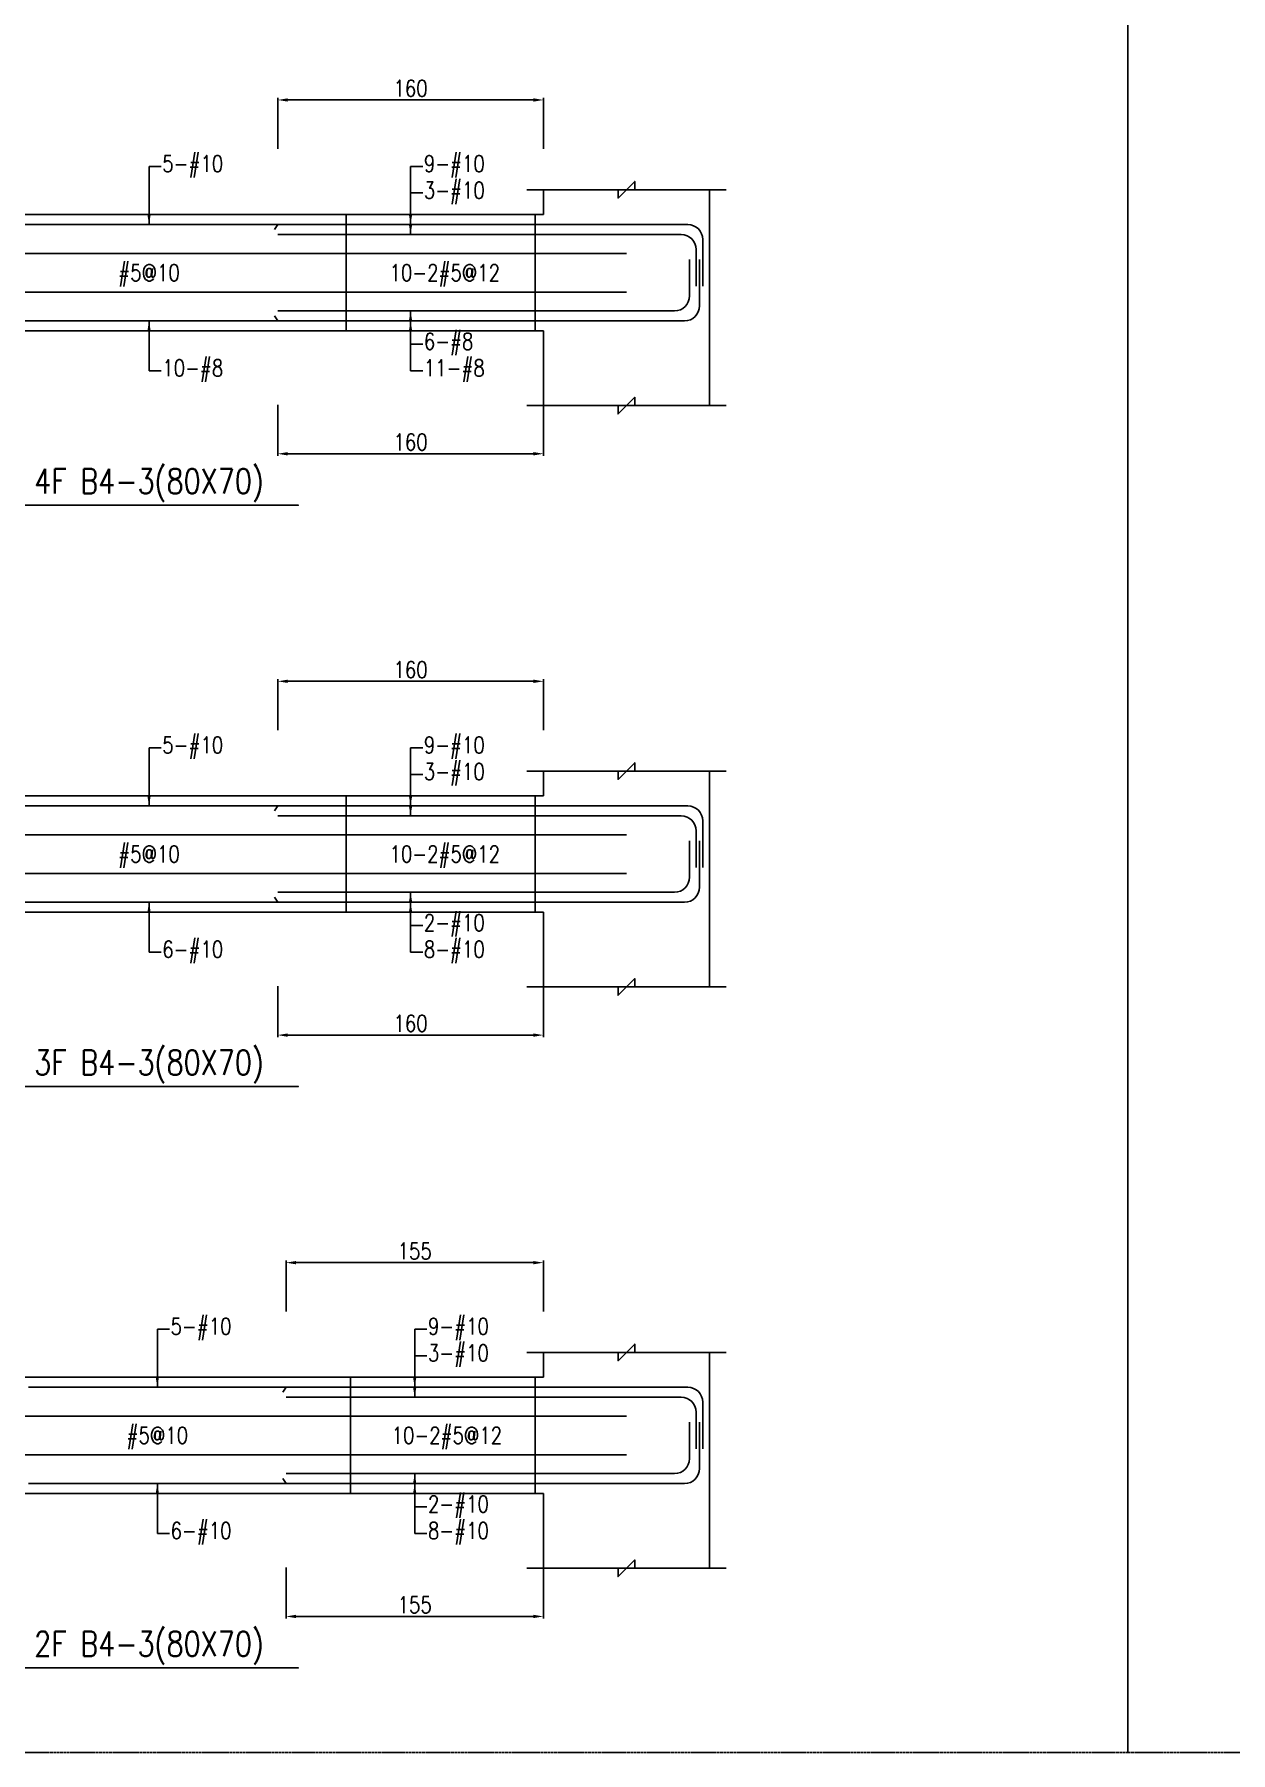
# Model space of a CAD drawing. Header units: millimetres. Extents: x 0 to 84580, y -12276 to 4373.
# Drawn here: x 31945 to 32665, y -3069 to -2034 of the extents above; entities that cross this region are included whole.
import ezdxf
from ezdxf.enums import TextEntityAlignment as Align

# ---------------------------------------------------------------- set-up
doc = ezdxf.new("R2010")
doc.units = ezdxf.units.MM
doc.header["$MEASUREMENT"] = 0
doc.linetypes.add('CENTER', pattern=[2, 1.25, -0.25, 0.25, -0.25])
for name, color, linetype in [('S-DIM', 2, 'Continuous'), ('S-GRID', 1, 'CENTER'), ('S-LEADER', 2, 'Continuous'), ('S-RC', 130, 'Continuous'), ('S-REINF', 6, 'Continuous'), ('S-TEXT', 2, 'Continuous')]:
    doc.layers.add(name, color=color, linetype=linetype)
doc.styles.add('CS4', font='romans.shx', dxfattribs={"width": 0.8, "bigfont": 'lsp.shx'})
doc.styles.get("Standard").update_dxf_attribs({"font": 'arial.ttf'})
doc.dimstyles.new('ISO-25', dxfattribs={"dimtxt": 2.5, "dimasz": 2.5, "dimexe": 1.25, "dimexo": 0.625, "dimtad": 1, "dimtxsty": 'Standard', "dimcen": 2.5, "dimadec": 0, "dimazin": 0, "dimtfac": 1, "dimtmove": 0, "dimatfit": 3, "dimfxl": 0, "dimarcsym": 0})

# ---------------------------------------------------------------- blocks, each defined once
blk = doc.blocks.new('*D870')
at = {"layer": 'DEFPOINTS', "color": 0, "transparency": 16777216}
for p in [(32251.1, -2774), (32096.1, -2804), (32251.1, -2804)]:
    blk.add_point(p, dxfattribs=at)
at = {"layer": 'S-DIM', "color": 0, "lineweight": -2, "transparency": 16777216}
for p, q in [((32096.1, -2803.4), (32096.1, -2772.8)), ((32102.1, -2774), (32245.1, -2774)), ((32251.1, -2803.4), (32251.1, -2772.8))]:
    blk.add_line(p, q, dxfattribs=at)
at = {"layer": 'S-DIM', "color": 0, "transparency": 16777216}
for points in [[(32102.1, -2773), (32102.1, -2775), (32096.1, -2774)], [(32245.1, -2773), (32245.1, -2775), (32251.1, -2774)]]:
    blk.add_solid(points, dxfattribs=at)
at = {"layer": 'S-DIM', "color": 0, "transparency": 16777216, "insert": (32173.6, -2767), "char_height": 10, "attachment_point": 5, "style": 'CS4'}
blk.add_mtext('155', dxfattribs=at)
blk = doc.blocks.new('*D872')
at = {"layer": 'DEFPOINTS', "color": 0, "transparency": 16777216}
for p in [(32096.1, -2957), (32251.1, -2957), (32251.1, -2987)]:
    blk.add_point(p, dxfattribs=at)
at = {"layer": 'S-DIM', "color": 0, "lineweight": -2, "transparency": 16777216}
for p, q in [((32096.1, -2957.6), (32096.1, -2988.3)), ((32251.1, -2957.6), (32251.1, -2988.3)), ((32102.1, -2987), (32245.1, -2987))]:
    blk.add_line(p, q, dxfattribs=at)
at = {"layer": 'S-DIM', "color": 0, "transparency": 16777216}
for points in [[(32102.1, -2986), (32102.1, -2988), (32096.1, -2987)], [(32245.1, -2986), (32245.1, -2988), (32251.1, -2987)]]:
    blk.add_solid(points, dxfattribs=at)
at = {"layer": 'S-DIM', "color": 0, "transparency": 16777216, "insert": (32173.6, -2980), "char_height": 10, "attachment_point": 5, "style": 'CS4'}
blk.add_mtext('155', dxfattribs=at)
blk = doc.blocks.new('*D874')
at = {"layer": 'DEFPOINTS', "color": 0, "transparency": 16777216}
for p in [(32251.1, -2424), (32091.1, -2454), (32251.1, -2454)]:
    blk.add_point(p, dxfattribs=at)
at = {"layer": 'S-DIM', "color": 0, "lineweight": -2, "transparency": 16777216}
for p, q in [((32091.1, -2453.4), (32091.1, -2422.8)), ((32097.1, -2424), (32245.1, -2424)), ((32251.1, -2453.4), (32251.1, -2422.8))]:
    blk.add_line(p, q, dxfattribs=at)
at = {"layer": 'S-DIM', "color": 0, "transparency": 16777216}
for points in [[(32097.1, -2423), (32097.1, -2425), (32091.1, -2424)], [(32245.1, -2423), (32245.1, -2425), (32251.1, -2424)]]:
    blk.add_solid(points, dxfattribs=at)
at = {"layer": 'S-DIM', "color": 0, "transparency": 16777216, "insert": (32171.1, -2417), "char_height": 10, "attachment_point": 5, "style": 'CS4'}
blk.add_mtext('160', dxfattribs=at)
blk = doc.blocks.new('*D876')
at = {"layer": 'DEFPOINTS', "color": 0, "transparency": 16777216}
for p in [(32091.1, -2607), (32251.1, -2607), (32251.1, -2637)]:
    blk.add_point(p, dxfattribs=at)
at = {"layer": 'S-DIM', "color": 0, "lineweight": -2, "transparency": 16777216}
for p, q in [((32091.1, -2607.6), (32091.1, -2638.3)), ((32251.1, -2607.6), (32251.1, -2638.3)), ((32097.1, -2637), (32245.1, -2637))]:
    blk.add_line(p, q, dxfattribs=at)
at = {"layer": 'S-DIM', "color": 0, "transparency": 16777216}
for points in [[(32097.1, -2636), (32097.1, -2638), (32091.1, -2637)], [(32245.1, -2636), (32245.1, -2638), (32251.1, -2637)]]:
    blk.add_solid(points, dxfattribs=at)
at = {"layer": 'S-DIM', "color": 0, "transparency": 16777216, "insert": (32171.1, -2630), "char_height": 10, "attachment_point": 5, "style": 'CS4'}
blk.add_mtext('160', dxfattribs=at)
blk = doc.blocks.new('*D884')
at = {"layer": 'DEFPOINTS', "color": 0, "transparency": 16777216}
for p in [(32251.1, -2074), (32091.1, -2104), (32251.1, -2104)]:
    blk.add_point(p, dxfattribs=at)
at = {"layer": 'S-DIM', "color": 0, "lineweight": -2, "transparency": 16777216}
for p, q in [((32091.1, -2103.4), (32091.1, -2072.8)), ((32097.1, -2074), (32245.1, -2074)), ((32251.1, -2103.4), (32251.1, -2072.8))]:
    blk.add_line(p, q, dxfattribs=at)
at = {"layer": 'S-DIM', "color": 0, "transparency": 16777216}
for points in [[(32097.1, -2073), (32097.1, -2075), (32091.1, -2074)], [(32245.1, -2073), (32245.1, -2075), (32251.1, -2074)]]:
    blk.add_solid(points, dxfattribs=at)
at = {"layer": 'S-DIM', "color": 0, "transparency": 16777216, "insert": (32171.1, -2067), "char_height": 10, "attachment_point": 5, "style": 'CS4'}
blk.add_mtext('160', dxfattribs=at)
blk = doc.blocks.new('*D886')
at = {"layer": 'DEFPOINTS', "color": 0, "transparency": 16777216}
for p in [(32091.1, -2257), (32251.1, -2257), (32251.1, -2287)]:
    blk.add_point(p, dxfattribs=at)
at = {"layer": 'S-DIM', "color": 0, "lineweight": -2, "transparency": 16777216}
for p, q in [((32091.1, -2257.6), (32091.1, -2288.3)), ((32251.1, -2257.6), (32251.1, -2288.3)), ((32097.1, -2287), (32245.1, -2287))]:
    blk.add_line(p, q, dxfattribs=at)
at = {"layer": 'S-DIM', "color": 0, "transparency": 16777216}
for points in [[(32097.1, -2286), (32097.1, -2288), (32091.1, -2287)], [(32245.1, -2286), (32245.1, -2288), (32251.1, -2287)]]:
    blk.add_solid(points, dxfattribs=at)
at = {"layer": 'S-DIM', "color": 0, "transparency": 16777216, "insert": (32171.1, -2280), "char_height": 10, "attachment_point": 5, "style": 'CS4'}
blk.add_mtext('160', dxfattribs=at)

msp = doc.modelspace()

# ---------------------------------------------------------------- linework, layer by layer
at = {"layer": 'S-GRID'}
for points in [[(29374, -3069), (32603, -3069), (32603, -1000), (29374, -1000), (29374, -3069)], [(32603, -3069), (35832, -3069), (35832, -1000), (32603, -1000), (32603, -3069)]]:
    msp.add_lwpolyline(points, dxfattribs=at)
at = {"layer": 'S-RC'}
for points in [[(32241.096, -2128.007), (32296.096, -2128.018), (32296.095, -2133.018), (32306.097, -2123.02), (32306.096, -2128.02), (32361.096, -2128.031)], [(32251.096, -2213.007), (32251.096, -2258.007), (32351.096, -2258.007), (32351.096, -2128.007), (32251.096, -2128.007), (32251.096, -2143.007)], [(32251.096, -2143.007), (31776.096, -2143.007)], [(31776.096, -2213.007), (32251.096, -2213.007)], [(32241.096, -2258.007), (32296.096, -2258.018), (32296.095, -2263.018), (32306.097, -2253.02), (32306.096, -2258.02), (32361.096, -2258.031)], [(32013.596, -2318.007), (32103.596, -2318.007), (31923.596, -2318.007)], [(32241.096, -2478.007), (32296.096, -2478.018), (32296.095, -2483.018), (32306.097, -2473.02), (32306.096, -2478.02), (32361.096, -2478.031)], [(32251.096, -2563.007), (32251.096, -2608.007), (32351.096, -2608.007), (32351.096, -2478.007), (32251.096, -2478.007), (32251.096, -2493.007)], [(32251.096, -2493.007), (31776.096, -2493.007)], [(31776.096, -2563.007), (32251.096, -2563.007)], [(32241.096, -2608.007), (32296.096, -2608.018), (32296.095, -2613.018), (32306.097, -2603.02), (32306.096, -2608.02), (32361.096, -2608.031)], [(32013.596, -2668.007), (32103.596, -2668.007), (31923.596, -2668.007)], [(32241.096, -2828.007), (32296.096, -2828.018), (32296.095, -2833.018), (32306.097, -2823.02), (32306.096, -2828.02), (32361.096, -2828.031)], [(32251.096, -2913.007), (32251.096, -2958.007), (32351.096, -2958.007), (32351.096, -2828.007), (32251.096, -2828.007), (32251.096, -2843.007)], [(32251.096, -2843.007), (31786.096, -2843.007)], [(31786.096, -2913.007), (32251.096, -2913.007)], [(32241.096, -2958.007), (32296.096, -2958.018), (32296.095, -2963.018), (32306.097, -2953.02), (32306.096, -2958.02), (32361.096, -2958.031)], [(32013.596, -3018.007), (32103.596, -3018.007), (31923.596, -3018.007)]]:
    msp.add_lwpolyline(points, dxfattribs=at)
at = {"layer": 'S-REINF'}
for points in [[(31936.096, -2149.007), (32091.096, -2149.007)], [(32091.096, -2149.007), (32089.096, -2152.007)], [(32091.096, -2149.007), (32251.096, -2149.007)], [(32091.096, -2155.007), (32251.096, -2155.007)], [(32091.096, -2201.007), (32251.096, -2201.007)], [(31936.096, -2207.007), (32091.096, -2207.007)], [(32091.096, -2207.007), (32089.096, -2204.007)], [(32091.096, -2207.007), (32251.096, -2207.007)], [(31936.096, -2499.007), (32091.096, -2499.007)], [(32091.096, -2499.007), (32089.096, -2502.007)], [(32091.096, -2499.007), (32251.096, -2499.007)], [(32091.096, -2505.007), (32251.096, -2505.007)], [(32091.096, -2557.007), (32089.096, -2554.007)], [(32091.096, -2551.007), (32251.096, -2551.007)], [(31936.096, -2557.007), (32091.096, -2557.007)], [(32091.096, -2557.007), (32251.096, -2557.007)], [(31941.096, -2849.007), (32096.096, -2849.007)], [(32096.096, -2849.007), (32094.096, -2852.007)], [(32096.096, -2849.007), (32251.096, -2849.007)], [(32096.096, -2855.007), (32251.096, -2855.007)], [(32096.096, -2907.007), (32094.096, -2904.007)], [(32096.096, -2901.007), (32251.096, -2901.007)], [(31941.096, -2907.007), (32096.096, -2907.007)], [(32096.096, -2907.007), (32251.096, -2907.007)]]:
    msp.add_lwpolyline(points, dxfattribs=at)
at = {"layer": 'S-REINF', "color": 1}
for points in [[(32132.346, -2213.007), (32132.346, -2143.007)], [(32246.096, -2213.007), (32246.096, -2143.007)], [(31726.096, -2166.34), (32301.096, -2166.34)], [(31726.096, -2189.674), (32301.096, -2189.674)], [(32132.346, -2563.007), (32132.346, -2493.007)], [(32246.096, -2563.007), (32246.096, -2493.007)], [(31726.096, -2516.34), (32301.096, -2516.34)], [(31726.096, -2539.674), (32301.096, -2539.674)], [(32134.846, -2913.007), (32134.846, -2843.007)], [(32246.096, -2913.007), (32246.096, -2843.007)], [(31726.096, -2866.34), (32301.096, -2866.34)], [(31726.096, -2889.674), (32301.096, -2889.674)]]:
    msp.add_lwpolyline(points, dxfattribs=at)
at = {"layer": 'S-REINF'}
for points in [[(32347.096, -2186.007), (32347.096, -2158.007, 0.41421356), (32338.096, -2149.007), (32251.096, -2149.007)], [(32343.096, -2186.007), (32343.096, -2164.007, 0.41421356), (32334.096, -2155.007), (32251.096, -2155.007)], [(32339.096, -2170.007), (32339.096, -2192.007, -0.41421356), (32330.096, -2201.007), (32239.096, -2201.007)], [(32345.096, -2170.007), (32345.096, -2198.007, -0.41421356), (32336.096, -2207.007), (32245.096, -2207.007)], [(32347.096, -2536.007), (32347.096, -2508.007, 0.41421356), (32338.096, -2499.007), (32251.096, -2499.007)], [(32343.096, -2536.007), (32343.096, -2514.007, 0.41421356), (32334.096, -2505.007), (32251.096, -2505.007)], [(32339.096, -2520.007), (32339.096, -2542.007, -0.41421356), (32330.096, -2551.007), (32239.096, -2551.007)], [(32345.096, -2520.007), (32345.096, -2548.007, -0.41421356), (32336.096, -2557.007), (32245.096, -2557.007)], [(32347.096, -2886.007), (32347.096, -2858.007, 0.41421356), (32338.096, -2849.007), (32251.096, -2849.007)], [(32343.096, -2886.007), (32343.096, -2864.007, 0.41421356), (32334.096, -2855.007), (32251.096, -2855.007)], [(32339.096, -2870.007), (32339.096, -2892.007, -0.41421356), (32330.096, -2901.007), (32239.096, -2901.007)], [(32345.096, -2870.007), (32345.096, -2898.007, -0.41421356), (32336.096, -2907.007), (32245.096, -2907.007)]]:
    msp.add_lwpolyline(points, format="xyb", dxfattribs=at)

# ---------------------------------------------------------------- texts
at = {"layer": 'S-LEADER', "char_height": 10, "attachment_point": 4, "style": 'CS4'}
for s, insert in [('5-#10', (32021.596, -2114.007)), ('9-#10', (32179.096, -2114.007)), ('3-#10', (32179.096, -2130.007)), ('6-#8', (32179.096, -2221.007)), ('10-#8', (32021.596, -2237.007)), ('11-#8', (32179.096, -2237.007)), ('5-#10', (32021.596, -2464.007)), ('9-#10', (32179.096, -2464.007)), ('3-#10', (32179.096, -2480.007)), ('2-#10', (32179.096, -2571.007)), ('6-#10', (32021.596, -2587.007)), ('8-#10', (32179.096, -2587.007)), ('5-#10', (32026.596, -2814.007)), ('9-#10', (32181.596, -2814.007)), ('3-#10', (32181.596, -2830.007)), ('2-#10', (32181.596, -2921.007)), ('6-#10', (32026.596, -2937.007)), ('8-#10', (32181.596, -2937.007))]:
    msp.add_mtext(s, dxfattribs=dict(at, insert=insert))
at = {"layer": 'S-RC', "style": 'CS4', "width": 0.8}
for s, p in [('4F B4-3(80X70)', (32013.596, -2311.007)), ('3F B4-3(80X70)', (32013.596, -2661.007)), ('2F B4-3(80X70)', (32013.596, -3011.007))]:
    msp.add_text(s, height=15, dxfattribs=at).set_placement(p, align=Align.CENTER)
at = {"layer": 'S-TEXT', "color": 1, "style": 'CS4', "width": 0.8}
for s, p in [('#5@10', (32013.596, -2183.007)), ('10-2#5@12', (32191.721, -2183.007)), ('#5@10', (32013.596, -2533.007)), ('10-2#5@12', (32191.721, -2533.007)), ('#5@10', (32018.596, -2883.007)), ('10-2#5@12', (32192.971, -2883.007))]:
    msp.add_text(s, height=10, dxfattribs=at).set_placement(p, align=Align.CENTER)

# ---------------------------------------------------------------- dimensions: what is measured, and where the dimension line sits
at = {"layer": 'S-DIM'}
for p1, p2, distance, picture, middle in [((32091.096, -2104.007), (32251.096, -2104.007), 30, '*D884', (32171.096, -2067.007)), ((32091.096, -2257.007), (32251.096, -2257.007), -30, '*D886', (32171.096, -2280.007)), ((32091.096, -2454.007), (32251.096, -2454.007), 30, '*D874', (32171.096, -2417.007)), ((32091.096, -2607.007), (32251.096, -2607.007), -30, '*D876', (32171.096, -2630.007)), ((32096.096, -2804.007), (32251.096, -2804.007), 30, '*D870', (32173.596, -2767.007)), ((32096.096, -2957.007), (32251.096, -2957.007), -30, '*D872', (32173.596, -2980.007))]:
    dim = msp.add_aligned_dim(p1=p1, p2=p2, distance=distance, dimstyle='ISO-25', override={"dimtxt": 10, "dimasz": 6, "dimgap": 2, "dimtxsty": 'CS4'}, dxfattribs=at)
    dim.commit()
    dim.dimension.update_dxf_attribs({"geometry": picture, "text_midpoint": middle})

# ---------------------------------------------------------------- leaders
at = {"layer": 'S-LEADER', "annotation_type": 0, "has_hookline": 1, "hookline_direction": 0}
for points, text_width in [([(32013.596, -2149.007), (32013.596, -2114.007), (32020.971, -2114.007)], 38.476), ([(32171.096, -2149.007), (32171.096, -2114.007), (32178.471, -2114.007)], 38.476), ([(32171.096, -2155.007), (32171.096, -2130.007), (32178.471, -2130.007)], 38.476), ([(32171.096, -2201.007), (32171.096, -2221.007), (32178.471, -2221.007)], 30.476), ([(32013.596, -2207.007), (32013.596, -2237.007), (32020.971, -2237.007)], 37.333), ([(32171.096, -2207.007), (32171.096, -2237.007), (32178.471, -2237.007)], 37.333), ([(32013.596, -2499.007), (32013.596, -2464.007), (32020.971, -2464.007)], 38.476), ([(32171.096, -2499.007), (32171.096, -2464.007), (32178.471, -2464.007)], 38.476), ([(32171.096, -2505.007), (32171.096, -2480.007), (32178.471, -2480.007)], 38.476), ([(32171.096, -2551.007), (32171.096, -2571.007), (32178.471, -2571.007)], 38.476), ([(32013.596, -2557.007), (32013.596, -2587.007), (32020.971, -2587.007)], 38.095), ([(32171.096, -2557.007), (32171.096, -2587.007), (32178.471, -2587.007)], 38.476), ([(32018.596, -2849.007), (32018.596, -2814.007), (32025.971, -2814.007)], 38.476), ([(32173.596, -2849.007), (32173.596, -2814.007), (32180.971, -2814.007)], 38.476), ([(32173.596, -2855.007), (32173.596, -2830.007), (32180.971, -2830.007)], 38.476), ([(32173.596, -2901.007), (32173.596, -2921.007), (32180.971, -2921.007)], 38.476), ([(32018.596, -2907.007), (32018.596, -2937.007), (32025.971, -2937.007)], 38.095), ([(32173.596, -2907.007), (32173.596, -2937.007), (32180.971, -2937.007)], 38.476)]:
    msp.add_leader(points, dimstyle='ISO-25', override={"dimasz": 6, "dimtad": 0}, dxfattribs=dict(at, text_width=text_width))

doc.saveas('drawing.dxf')
